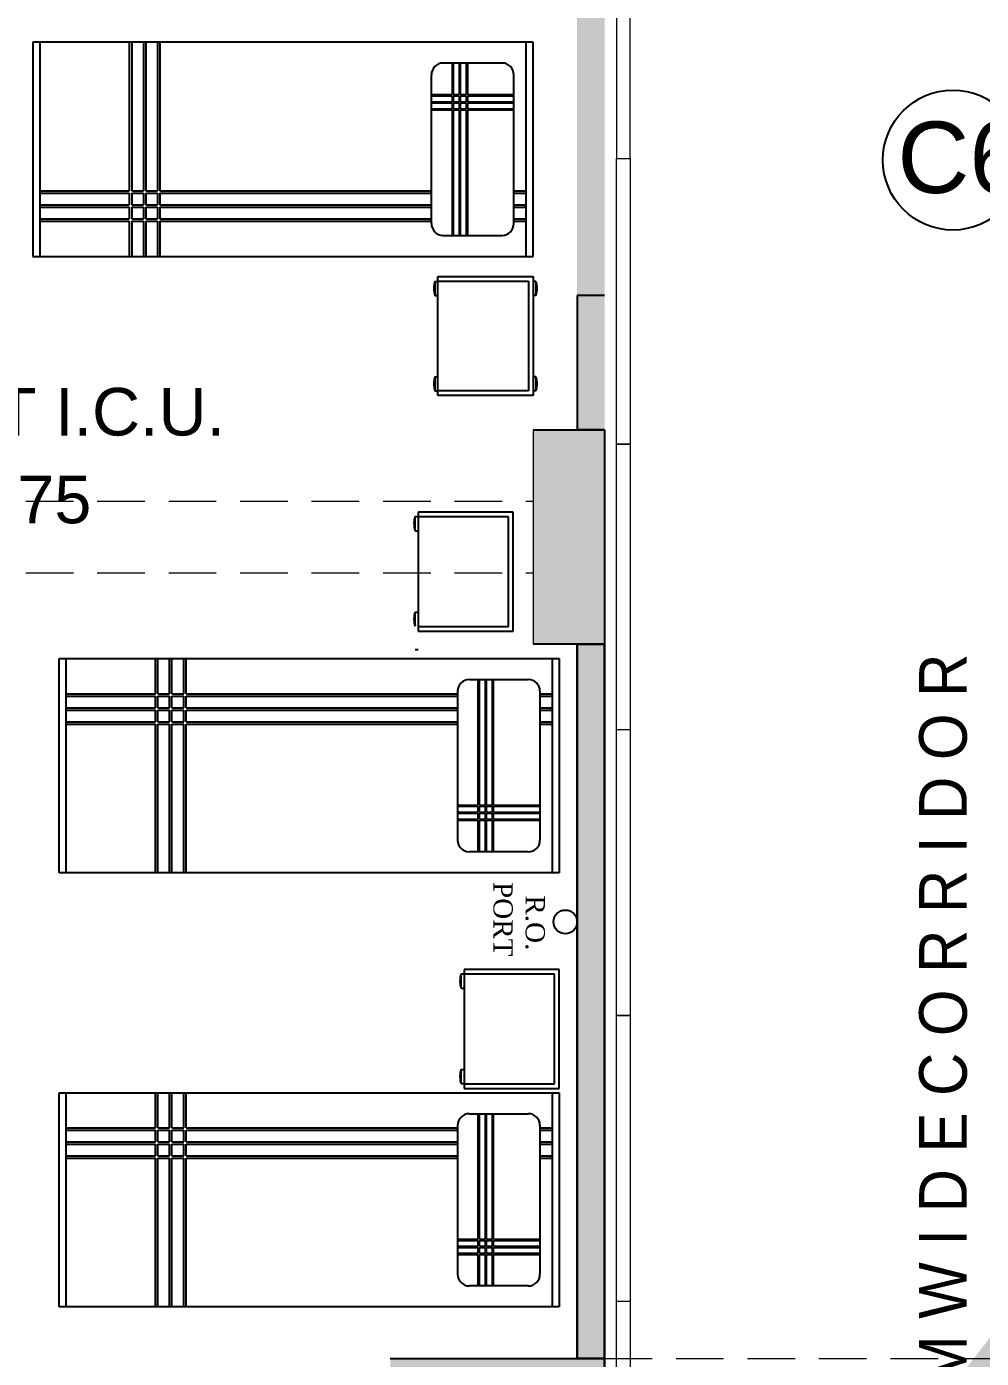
# Model space of a CAD drawing. Extents: x 11034434 to 11724204, y -4674497 to -3911811.
# Drawn here: x 11295024 to 11299033, y -4629742 to -4624148 of the extents above; entities that cross this region are included whole.
import ezdxf

# ---------------------------------------------------------------- set-up
doc = ezdxf.new("R2010")
doc.units = 0
doc.header["$MEASUREMENT"] = 0
doc.linetypes.add('HIDDEN', pattern=[0.375, 0.25, -0.125])
doc.layers.get('0').update_dxf_attribs({"color": 251, "linetype": 'CONTINUOUS'})
for name, color, linetype, lineweight in [('0.0', 251, 'CONTINUOUS', 0), ('OT TEXT', 251, 'CONTINUOUS', 5), ('WALL PANEL', 7, 'CONTINUOUS', 15)]:
    doc.layers.add(name, color=color, linetype=linetype, lineweight=lineweight)
for name, color, linetype in [('BEAM', 251, 'CONTINUOUS'), ('HATCH', 251, 'CONTINUOUS'), ('HS', 251, 'CONTINUOUS')]:
    doc.layers.add(name, color=color, linetype=linetype)
doc.styles.get("Standard").update_dxf_attribs({"font": 'arial.ttf'})

msp = doc.modelspace()

# ---------------------------------------------------------------- hatches: boundary and pattern name
at = {"ltscale": 500}
msp.add_hatch(color=256, dxfattribs=at).paths.add_polyline_path([(11297335.7, -4625277), (11297335.7, -4625842), (11297450.7, -4625842), (11297450.7, -4623212), (11297335.7, -4623212)])
at = {"layer": 'HATCH', "ltscale": 500}
h = msp.add_hatch(color=251, dxfattribs=at)
h.dxf.hatch_style = 1
h.paths.add_polyline_path([(11284390.7, -4648802), (11284690.7, -4648802), (11284690.7, -4649702), (11284390.7, -4649702)])
h.paths.add_polyline_path([(11327800.7, -4652667), (11328700.7, -4652667), (11328700.7, -4652967), (11327800.7, -4652967)])
h.paths.add_polyline_path([(11302215.7, -4658732), (11302515.7, -4658732), (11302515.7, -4659632), (11302215.7, -4659632)])
h.paths.add_polyline_path([(11324600.7, -4658732), (11325200.7, -4658732), (11325200.7, -4659032), (11324600.7, -4659032)])
h.paths.add_polyline_path([(11280960.7, -4640612), (11281710.7, -4640612), (11281710.7, -4640912), (11280960.7, -4640912)])
h.paths.add_polyline_path([(11280960.7, -4644142), (11281860.7, -4644142), (11281860.7, -4644442), (11280960.7, -4644442)])
h.paths.add_polyline_path([(11317942.4, -4658632), (11318770.7, -4658632), (11318770.7, -4658932), (11317942.4, -4658932)])
h.paths.add_polyline_path([(11294185.7, -4658032), (11294485.7, -4658032), (11294485.7, -4658932), (11294185.7, -4658932)])
h.paths.add_polyline_path([(11288015.7, -4658182), (11288315.7, -4658182), (11288315.7, -4658932), (11288015.7, -4658932)])
h.paths.add_polyline_path([(11287690.7, -4658957), (11287990.7, -4658957), (11287990.7, -4659707), (11287690.7, -4659707)])
h.paths.add_polyline_path([(11280960.7, -4629742), (11281710.7, -4629742), (11281710.7, -4630042), (11280960.7, -4630042)])
h.paths.add_polyline_path([(11327800.7, -4629742), (11328700.7, -4629742), (11328700.7, -4630042), (11327800.7, -4630042)])
h.paths.add_polyline_path([(11280860.7, -4648802), (11281160.7, -4648802), (11281160.7, -4649702), (11280860.7, -4649702)])
h.paths.add_polyline_path([(11287690.7, -4658182), (11287990.7, -4658182), (11287990.7, -4658932), (11287690.7, -4658932)])
h.paths.add_polyline_path([(11327700.7, -4616012), (11328000.7, -4616012), (11328000.7, -4615033.7), (11327700.7, -4615033.7)])
h.paths.add_polyline_path([(11280960.7, -4637012), (11281710.7, -4637012), (11281710.7, -4637312), (11280960.7, -4637312)])
h.paths.add_polyline_path([(11309415.7, -4658732), (11309715.7, -4658732), (11309715.7, -4659632), (11309415.7, -4659632)])
h.paths.add_polyline_path([(11327800.7, -4609782), (11328700.7, -4609782), (11328700.7, -4610082), (11327800.7, -4610082)])
h.paths.add_polyline_path([(11327800.7, -4626142), (11328700.7, -4626142), (11328700.7, -4626442), (11327800.7, -4626442)])
h.paths.add_polyline_path([(11280960.7, -4633412), (11281710.7, -4633412), (11281710.7, -4633712), (11280960.7, -4633712)])
h.paths.add_polyline_path([(11313015.7, -4652702), (11313315.7, -4652702), (11313315.7, -4653602), (11313015.7, -4653602)])
h.paths.add_polyline_path([(11327800.7, -4633412), (11328700.7, -4633412), (11328700.7, -4633712), (11327800.7, -4633712)])
h.paths.add_polyline_path([(11286005.7, -4619012), (11286305.7, -4619012), (11286305.7, -4619612), (11286005.7, -4619612)])
h.paths.add_polyline_path([(11280960.7, -4619012), (11281860.7, -4619012), (11281860.7, -4619312), (11280960.7, -4619312)])
h.paths.add_polyline_path([(11327800.7, -4619012), (11328600.7, -4619012), (11328600.7, -4619312), (11327800.7, -4619312)])
h.paths.add_polyline_path([(11324600.7, -4647742), (11325299.6, -4647742), (11325299.6, -4648042), (11324600.7, -4648042)])
h.paths.add_polyline_path([(11321770.7, -4658632), (11322598.9, -4658632), (11322598.9, -4658932), (11321770.7, -4658932)])
h.paths.add_polyline_path([(11327800.7, -4640612), (11328700.7, -4640612), (11328700.7, -4640912), (11327800.7, -4640912)])
h.paths.add_polyline_path([(11286005.7, -4615412), (11286305.7, -4615412), (11286305.7, -4616012), (11286005.7, -4616012)])
h.paths.add_polyline_path([(11286330.7, -4615412), (11286630.7, -4615412), (11286630.7, -4616012), (11286330.7, -4616012)])
h.paths.add_polyline_path([(11282340.7, -4615112), (11282640.7, -4615112), (11282640.7, -4616012), (11282340.7, -4616012)])
h.paths.add_polyline_path([(11327800.7, -4658632), (11328700.7, -4658632), (11328700.7, -4658932), (11327800.7, -4658932)])
h.paths.add_polyline_path([(11300450.7, -4607482), (11300750.7, -4607482), (11300750.7, -4608382), (11300450.7, -4608382)])
h.paths.add_polyline_path([(11306480.7, -4607482), (11306780.7, -4607482), (11306780.7, -4608382), (11306480.7, -4608382)])
h.paths.add_polyline_path([(11284390.7, -4658182), (11284690.7, -4658182), (11284690.7, -4658932), (11284390.7, -4658932)])
h.paths.add_polyline_path([(11286330.7, -4619012), (11286630.7, -4619012), (11286630.7, -4619612), (11286330.7, -4619612)])
h.paths.add_polyline_path([(11297150.7, -4607482), (11297450.7, -4607482), (11297450.7, -4608382), (11297150.7, -4608382)])
h.paths.add_polyline_path([(11282340.7, -4609232), (11282640.7, -4609232), (11282640.7, -4609982), (11282340.7, -4609982)])
h.paths.add_polyline_path([(11286005.7, -4622612), (11286305.7, -4622612), (11286305.7, -4623212), (11286005.7, -4623212)])
h.paths.add_polyline_path([(11286330.7, -4623212), (11286630.7, -4623212), (11286630.7, -4622612), (11286330.7, -4622612)])
h.paths.add_polyline_path([(11284390.7, -4643692), (11284690.7, -4643692), (11284690.7, -4644442), (11284390.7, -4644442)])
h.paths.add_polyline_path([(11286005.7, -4609232), (11286305.7, -4609232), (11286305.7, -4609982), (11286005.7, -4609982)])
h.paths.add_polyline_path([(11283940.7, -4658957), (11284690.7, -4658957), (11284690.7, -4659257), (11283940.7, -4659257)])
h.paths.add_polyline_path([(11313015.7, -4658732), (11313315.7, -4658732), (11313315.7, -4659632), (11313015.7, -4659632)])
h.paths.add_polyline_path([(11284390.7, -4652702), (11284690.7, -4652702), (11284690.7, -4653452), (11284390.7, -4653452)])
h.paths.add_polyline_path([(11305815.7, -4658732), (11306115.7, -4658732), (11306115.7, -4659632), (11305815.7, -4659632)])
h.paths.add_polyline_path([(11327800.7, -4622612), (11328700.7, -4622612), (11328700.7, -4622912), (11327800.7, -4622912)])
h.paths.add_polyline_path([(11280960.7, -4626142), (11281710.7, -4626142), (11281710.7, -4626442), (11280960.7, -4626442)])
h.paths.add_polyline_path([(11321770.7, -4658957), (11322370.7, -4658957), (11322370.7, -4659257), (11321770.7, -4659257)])
h.paths.add_polyline_path([(11280685.7, -4658957), (11281435.7, -4658957), (11281435.7, -4659257), (11280685.7, -4659257)])
h.paths.add_polyline_path([(11318170.7, -4658957), (11318770.7, -4658957), (11318770.7, -4659257), (11318170.7, -4659257)])
h.paths.add_polyline_path([(11281860.7, -4622612), (11280960.7, -4622612), (11280960.7, -4622912), (11281860.7, -4622912)])
h.paths.add_polyline_path([(11294185.7, -4652702), (11294485.7, -4652702), (11294485.7, -4653602), (11294185.7, -4653602)])
h.paths.add_polyline_path([(11298615.7, -4658732), (11298915.7, -4658732), (11298915.7, -4659632), (11298615.7, -4659632)])
h.paths.add_polyline_path([(11318470.7, -4652702), (11318770.7, -4652702), (11318770.7, -4653602), (11318470.7, -4653602)])
h.paths.add_polyline_path([(11327800.7, -4644142), (11328700.7, -4644142), (11328700.7, -4644442), (11327800.7, -4644442)])
h.paths.add_polyline_path([(11327800.7, -4649402), (11328778.9, -4649402), (11328778.9, -4649702), (11327800.7, -4649702)])
h.paths.add_polyline_path([(11288760.7, -4609082), (11289060.7, -4609082), (11289060.7, -4609982), (11288760.7, -4609982)])
edge = h.paths.add_edge_path()
edge.add_line((11309265.7, -4609082), (11309265.7, -4609982))
edge.add_line((11321770.7, -4649702), (11322748.9, -4649702))
edge.add_line((11287690.7, -4643692), (11287690.7, -4644442))
edge.add_line((11309565.7, -4616012), (11309565.7, -4615112))
edge.add_line((11287990.7, -4653452), (11287990.7, -4652702))
edge.add_line((11288015.7, -4652702), (11288015.7, -4653452))
h.paths.add_polyline_path([(11306480.7, -4649402), (11307380.7, -4649402), (11307380.7, -4649702), (11306480.7, -4649702)], flags=17)
h.paths.add_polyline_path([(11291120.7, -4648802), (11291420.7, -4648802), (11291420.7, -4649702), (11291120.7, -4649702)], flags=17)
h.paths.add_polyline_path([(11288015.7, -4648952), (11288315.7, -4648952), (11288315.7, -4649702), (11288015.7, -4649702)], flags=17)
h.paths.add_polyline_path([(11288015.7, -4652702), (11288315.7, -4652702), (11288315.7, -4653452), (11288015.7, -4653452)], flags=17)
h.paths.add_polyline_path([(11296472.4, -4649402), (11297450.7, -4649402), (11297450.7, -4649702), (11296472.4, -4649702)], flags=17)
h.paths.add_polyline_path([(11298276.5, -4652702), (11299254.8, -4652702), (11299254.8, -4653002), (11298276.5, -4653002)], flags=17)
h.paths.add_polyline_path([(11311840.7, -4649402), (11312740.7, -4649402), (11312740.7, -4649702), (11311840.7, -4649702)], flags=17)
h.paths.add_polyline_path([(11300450.7, -4649402), (11301428.9, -4649402), (11301428.9, -4649702), (11300450.7, -4649702)], flags=17)
h.paths.add_polyline_path([(11317870.7, -4649402), (11318770.7, -4649402), (11318770.7, -4649702), (11317870.7, -4649702)], flags=17)
h.paths.add_polyline_path([(11287690.7, -4648952), (11287990.7, -4648952), (11287990.7, -4649702), (11287690.7, -4649702)], flags=17)
h.paths.add_polyline_path([(11287690.7, -4652702), (11287990.7, -4652702), (11287990.7, -4653452), (11287690.7, -4653452)], flags=17)
h.paths.add_polyline_path([(11311840.7, -4622612), (11312740.7, -4622612), (11312740.7, -4622912), (11311840.7, -4622912)], flags=17)
h.paths.add_polyline_path([(11306480.7, -4615412), (11306780.7, -4615412), (11306780.7, -4616012), (11306480.7, -4616012)], flags=16)
h.paths.add_polyline_path([(11306480.7, -4629742), (11307380.7, -4629742), (11307380.7, -4630042), (11306480.7, -4630042)], flags=17)
h.paths.add_polyline_path([(11303250.7, -4613552), (11303850.7, -4613552), (11303850.7, -4613852), (11303250.7, -4613852)], flags=17)
h.paths.add_polyline_path([(11303250.7, -4615712), (11303850.7, -4615712), (11303850.7, -4616012), (11303250.7, -4616012)], flags=16)
h.paths.add_polyline_path([(11311840.7, -4644142), (11312740.7, -4644142), (11312740.7, -4644442), (11311840.7, -4644442)], flags=17)
h.paths.add_polyline_path([(11287690.7, -4643692), (11287990.7, -4643692), (11287990.7, -4644442), (11287690.7, -4644442)], flags=17)
h.paths.add_polyline_path([(11297450.7, -4633712), (11296550.7, -4633712), (11296550.7, -4633412), (11297450.7, -4633412)], flags=17)
h.paths.add_polyline_path([(11290520.7, -4640612), (11291420.7, -4640612), (11291420.7, -4640912), (11290520.7, -4640912)], flags=17)
h.paths.add_polyline_path([(11297150.7, -4643842), (11297450.7, -4643842), (11297450.7, -4644742), (11297150.7, -4644742)], flags=17)
h.paths.add_polyline_path([(11290520.7, -4644142), (11291420.7, -4644142), (11291420.7, -4644442), (11290520.7, -4644442)], flags=17)
h.paths.add_polyline_path([(11306480.7, -4640612), (11307380.7, -4640612), (11307380.7, -4640912), (11306480.7, -4640912)], flags=17)
h.paths.add_polyline_path([(11288015.7, -4643692), (11288315.7, -4643692), (11288315.7, -4644442), (11288015.7, -4644442)], flags=17)
h.paths.add_polyline_path([(11290520.7, -4637012), (11291420.7, -4637012), (11291420.7, -4637312), (11290520.7, -4637312)], flags=17)
h.paths.add_polyline_path([(11311840.7, -4626142), (11312740.7, -4626142), (11312740.7, -4626442), (11311840.7, -4626442)], flags=17)
h.paths.add_polyline_path([(11311840.7, -4637012), (11312740.7, -4637012), (11312740.7, -4637312), (11311840.7, -4637312)], flags=17)
h.paths.add_polyline_path([(11311840.7, -4633412), (11312740.7, -4633412), (11312740.7, -4633712), (11311840.7, -4633712)], flags=17)
h.paths.add_polyline_path([(11315340.7, -4647742), (11315940.7, -4647742), (11315940.7, -4648042), (11315340.7, -4648042)], flags=17)
h.paths.add_polyline_path([(11321770.7, -4629742), (11322670.7, -4629742), (11322670.7, -4630042), (11321770.7, -4630042)], flags=17)
h.paths.add_polyline_path([(11317870.7, -4629742), (11318770.7, -4629742), (11318770.7, -4630042), (11317870.7, -4630042)], flags=17)
h.paths.add_polyline_path([(11300450.7, -4636712), (11300750.7, -4636712), (11300750.7, -4637612), (11300450.7, -4637612)], flags=17)
h.paths.add_polyline_path([(11306480.7, -4637012), (11307380.7, -4637012), (11307380.7, -4637312), (11306480.7, -4637312)], flags=17)
h.paths.add_polyline_path([(11321770.7, -4649402), (11322748.9, -4649402), (11322748.9, -4649702), (11321770.7, -4649702)], flags=17)
h.paths.add_polyline_path([(11297150.7, -4636712), (11297450.7, -4636712), (11297450.7, -4637612), (11297150.7, -4637612)], flags=17)
h.paths.add_polyline_path([(11318470.7, -4636712), (11318770.7, -4636712), (11318770.7, -4637612), (11318470.7, -4637612)], flags=17)
h.paths.add_polyline_path([(11300450.7, -4629742), (11301350.7, -4629742), (11301350.7, -4630042), (11300450.7, -4630042)], flags=17)
h.paths.add_polyline_path([(11313568.2, -4615712), (11314468.2, -4615712), (11314468.2, -4616012), (11313568.2, -4616012)], flags=17)
h.paths.add_polyline_path([(11317870.7, -4615712), (11318770.7, -4615712), (11318770.7, -4616012), (11317870.7, -4616012)], flags=17)
h.paths.add_polyline_path([(11321770.7, -4615712), (11322670.7, -4615712), (11322670.7, -4616012), (11321770.7, -4616012)], flags=17)
h.paths.add_polyline_path([(11306480.7, -4633412), (11307380.7, -4633412), (11307380.7, -4633712), (11306480.7, -4633712)], flags=17)
h.paths.add_polyline_path([(11300450.7, -4633412), (11301350.7, -4633412), (11301350.7, -4633712), (11300450.7, -4633712)], flags=17)
h.paths.add_polyline_path([(11294020.7, -4647742), (11294620.7, -4647742), (11294620.7, -4648042), (11294020.7, -4648042)], flags=17)
h.paths.add_polyline_path([(11306480.7, -4622612), (11307380.7, -4622612), (11307380.7, -4622912), (11306480.7, -4622912)], flags=17)
h.paths.add_polyline_path([(11290520.7, -4633412), (11291420.7, -4633412), (11291420.7, -4633712), (11290520.7, -4633712)], flags=17)
h.paths.add_polyline_path([(11321770.7, -4633412), (11322670.7, -4633412), (11322670.7, -4633712), (11321770.7, -4633712)], flags=17)
h.paths.add_polyline_path([(11317870.7, -4633412), (11318770.7, -4633412), (11318770.7, -4633712), (11317870.7, -4633712)], flags=17)
h.paths.add_polyline_path([(11321770.7, -4636712), (11322070.7, -4636712), (11322070.7, -4637612), (11321770.7, -4637612)], flags=17)
h.paths.add_polyline_path([(11300450.7, -4640312), (11300750.7, -4640312), (11300750.7, -4641212), (11300450.7, -4641212)], flags=17)
h.paths.add_polyline_path([(11321770.7, -4643842), (11322070.7, -4643842), (11322070.7, -4644742), (11321770.7, -4644742)], flags=17)
h.paths.add_polyline_path([(11306480.7, -4626142), (11307380.7, -4626142), (11307380.7, -4626442), (11306480.7, -4626442)], flags=17)
h.paths.add_polyline_path([(11318470.7, -4625842), (11318770.7, -4625842), (11318770.7, -4626742), (11318470.7, -4626742)], flags=17)
h.paths.add_polyline_path([(11321770.7, -4625842), (11322070.7, -4625842), (11322070.7, -4626742), (11321770.7, -4626742)], flags=17)
h.paths.add_polyline_path([(11296550.7, -4629742), (11297450.7, -4629742), (11297450.7, -4630042), (11296550.7, -4630042)], flags=17)
h.paths.add_polyline_path([(11311645.4, -4629741.8), (11312740.7, -4629742), (11312740.7, -4630042), (11311645.4, -4630041.8)], flags=17)
h.paths.add_polyline_path([(11290520.7, -4629742), (11291420.7, -4629742), (11291420.7, -4630042), (11290520.7, -4630042)], flags=17)
h.paths.add_polyline_path([(11305476.5, -4652702), (11306454.8, -4652702), (11306454.8, -4653002), (11305476.5, -4653002)], flags=17)
h.paths.add_polyline_path([(11297150.7, -4640312), (11297450.7, -4640312), (11297450.7, -4641212), (11297150.7, -4641212)], flags=17)
h.paths.add_polyline_path([(11293005.7, -4609982), (11293305.7, -4609982), (11293305.7, -4609182), (11293005.7, -4609182)], flags=17)
h.paths.add_polyline_path([(11321770.7, -4622312), (11322070.7, -4622312), (11322070.7, -4623212), (11321770.7, -4623212)], flags=17)
h.paths.add_polyline_path([(11297150.7, -4612952), (11297450.7, -4612952), (11297450.7, -4613852), (11297150.7, -4613852)], flags=17)
h.paths.add_polyline_path([(11311840.7, -4619012), (11312740.7, -4619012), (11312740.7, -4619312), (11311840.7, -4619312)], flags=17)
h.paths.add_polyline_path([(11306480.7, -4612952), (11306780.7, -4612952), (11306780.7, -4613852), (11306480.7, -4613852)], flags=17)
h.paths.add_polyline_path([(11293005.7, -4615112), (11293305.7, -4615112), (11293305.7, -4616012), (11293005.7, -4616012)], flags=17)
h.paths.add_polyline_path([(11309265.7, -4615112), (11309565.7, -4615112), (11309565.7, -4616012), (11309265.7, -4616012)], flags=16)
h.paths.add_polyline_path([(11290520.7, -4619012), (11291420.7, -4619012), (11291420.7, -4619312), (11290520.7, -4619312)], flags=17)
h.paths.add_polyline_path([(11300450.7, -4619012), (11301095.7, -4619012), (11301095.7, -4619312), (11300450.7, -4619312)], flags=17)
h.paths.add_polyline_path([(11288760.7, -4615112), (11289060.7, -4615112), (11289060.7, -4616012), (11288760.7, -4616012)], flags=17)
h.paths.add_polyline_path([(11318470.7, -4609082), (11318770.7, -4609082), (11318770.7, -4609982), (11318470.7, -4609982)], flags=17)
h.paths.add_polyline_path([(11297150.7, -4615112), (11297450.7, -4615112), (11297450.7, -4616012), (11297150.7, -4616012)], flags=17)
h.paths.add_polyline_path([(11313868.2, -4609082), (11314168.2, -4609082), (11314168.2, -4609982), (11313868.2, -4609982)], flags=17)
h.paths.add_polyline_path([(11321770.7, -4619012), (11322670.7, -4619012), (11322670.7, -4619312), (11321770.7, -4619312)], flags=17)
h.paths.add_polyline_path([(11297150.7, -4625842), (11297450.7, -4625842), (11297450.7, -4626742), (11297150.7, -4626742)], flags=17)
h.paths.add_polyline_path([(11290520.7, -4622612), (11291420.7, -4622612), (11291420.7, -4622912), (11290520.7, -4622912)], flags=17)
h.paths.add_polyline_path([(11309265.7, -4609082), (11309565.7, -4609082), (11309565.7, -4609982), (11309265.7, -4609982)], flags=17)
h.paths.add_polyline_path([(11317870.7, -4619012), (11318770.7, -4619012), (11318770.7, -4619312), (11317870.7, -4619312)], flags=17)
h.paths.add_polyline_path([(11321770.7, -4609082), (11322070.7, -4609082), (11322070.7, -4609982), (11321770.7, -4609982)], flags=17)
h.paths.add_polyline_path([(11309076.5, -4652702), (11310054.8, -4652702), (11310054.8, -4653002), (11309076.5, -4653002)], flags=17)
h.paths.add_polyline_path([(11306480.7, -4619012), (11307380.7, -4619012), (11307380.7, -4619312), (11306480.7, -4619312)], flags=17)
h.paths.add_polyline_path([(11306480.7, -4644142), (11307380.7, -4644142), (11307380.7, -4644442), (11306480.7, -4644442)], flags=17)
h.paths.add_polyline_path([(11300450.7, -4622312), (11300750.7, -4622312), (11300750.7, -4623212), (11300450.7, -4623212)], flags=17)
h.paths.add_polyline_path([(11311840.7, -4640612), (11312740.7, -4640612), (11312740.7, -4640912), (11311840.7, -4640912)], flags=17)
h.paths.add_polyline_path([(11297150.7, -4623212), (11297450.7, -4623212), (11297450.7, -4622314.4), (11297150.7, -4622314.4)], flags=17)
h.paths.add_polyline_path([(11318470.7, -4640312), (11318770.7, -4640312), (11318770.7, -4641212), (11318470.7, -4641212)], flags=17)
h.paths.add_polyline_path([(11300450.7, -4643842), (11300750.7, -4643842), (11300750.7, -4644742), (11300450.7, -4644742)], flags=17)
h.paths.add_polyline_path([(11321770.7, -4640312), (11322070.7, -4640312), (11322070.7, -4641212), (11321770.7, -4641212)], flags=17)
h.paths.add_polyline_path([(11296472.4, -4619012), (11297450.7, -4619012), (11297450.7, -4619312), (11296472.4, -4619312)], flags=17)
h.paths.add_polyline_path([(11318470.7, -4643842), (11318770.7, -4643842), (11318770.7, -4644742), (11318470.7, -4644742)], flags=17)
h.paths.add_polyline_path([(11300450.7, -4625842), (11300750.7, -4625842), (11300750.7, -4626742), (11300450.7, -4626742)], flags=17)
h.paths.add_polyline_path([(11290520.7, -4626142), (11291420.7, -4626142), (11291420.7, -4626442), (11290520.7, -4626442)], flags=17)
h.paths.add_polyline_path([(11318470.7, -4622312), (11318770.7, -4622312), (11318770.7, -4623212), (11318470.7, -4623212)], flags=17)
h.paths.add_polyline_path([(11322070.7, -4652759.1), (11321770.7, -4652759.1), (11321770.7, -4653680.2), (11322070.7, -4653680.2)])
at = {"layer": 'HS', "lineweight": -3, "ltscale": 500}
h = msp.add_hatch(color=256, dxfattribs=at)
h.dxf.hatch_style = 1
h.paths.add_polyline_path([(11297335.7, -4626742), (11297450.7, -4626742), (11297450.7, -4629742), (11297335.7, -4629742)])

# ---------------------------------------------------------------- linework, layer by layer
at = {"lineweight": 25}
for p, q in [((11297150.7, -4624213.1), (11295050.7, -4624213.1)), ((11295050.7, -4624213.1), (11295050.7, -4625113.1)), ((11295080.2, -4624213.1), (11295080.2, -4625113.1)), ((11297121.1, -4625113.1), (11297121.1, -4624213.1)), ((11297150.7, -4625113.1), (11297150.7, -4624213.1)), ((11297020.4, -4624301.2), (11296773, -4624301.2)), ((11296723.8, -4624975.7), (11296723.8, -4624350.4)), ((11297069.6, -4624975.7), (11297069.6, -4624350.4)), ((11296773, -4625025), (11297020.4, -4625025)), ((11295050.7, -4625113.1), (11297150.7, -4625113.1)), ((11296750.7, -4625697.1), (11296750.7, -4625197.1)), ((11296750.7, -4625197.1), (11297150.7, -4625197.1)), ((11297150.7, -4625197.1), (11297150.7, -4625697.1)), ((11296738.5, -4625218.2), (11296750.7, -4625218.2)), ((11296738.5, -4625218.2), (11296738.5, -4625277.2)), ((11296750.7, -4625216.8), (11297131, -4625216.8)), ((11297131, -4625216.8), (11297131, -4625677.4)), ((11297162.8, -4625218.2), (11297150.7, -4625218.2)), ((11297162.8, -4625218.2), (11297162.8, -4625277.2)), ((11296738.5, -4625277.2), (11296750.7, -4625277.2)), ((11297162.8, -4625277.2), (11297150.7, -4625277.2)), ((11297450.7, -4625277), (11297335.7, -4625277)), ((11297335.7, -4625277), (11297335.7, -4625842)), ((11296738.5, -4625619.2), (11296750.7, -4625619.2)), ((11296738.5, -4625619.2), (11296738.5, -4625678.3)), ((11297162.8, -4625619.2), (11297150.7, -4625619.2)), ((11297162.8, -4625619.2), (11297162.8, -4625678.3)), ((11296738.5, -4625678.3), (11296750.7, -4625678.3)), ((11297131, -4625677.4), (11296750.7, -4625677.4)), ((11297150.7, -4625697.1), (11296750.7, -4625697.1)), ((11297162.8, -4625678.3), (11297150.7, -4625678.3)), ((11297450.7, -4625842), (11297335.7, -4625842)), ((11296655.5, -4626206.4), (11296667.6, -4626206.4)), ((11296655.5, -4626265.5), (11296655.5, -4626206.4)), ((11296667.6, -4626187.5), (11296667.6, -4626687.5)), ((11297067.6, -4626187.5), (11296667.6, -4626187.5)), ((11297047.9, -4626207.2), (11296667.6, -4626207.2)), ((11297047.9, -4626667.8), (11297047.9, -4626207.2)), ((11297067.6, -4626687.5), (11297067.6, -4626187.5)), ((11296655.5, -4626265.5), (11296667.6, -4626265.5)), ((11296655.5, -4626607.4), (11296667.6, -4626607.4)), ((11296655.5, -4626666.5), (11296655.5, -4626607.4)), ((11296667.6, -4626667.8), (11297047.9, -4626667.8)), ((11296667.6, -4626687.5), (11297067.6, -4626687.5)), ((11296655.5, -4626764.1), (11296667.6, -4626764.1)), ((11297335.7, -4626742), (11297335.7, -4629742)), ((11297450.7, -4626742), (11297450.7, -4629742)), ((11295160.7, -4626802.6), (11297260.7, -4626802.6)), ((11295160.7, -4627702.6), (11295160.7, -4626802.6)), ((11295190.2, -4627702.6), (11295190.2, -4626802.6)), ((11297231.1, -4626802.6), (11297231.1, -4627702.6)), ((11297260.7, -4626802.6), (11297260.7, -4627702.6)), ((11296883, -4626890.8), (11297130.4, -4626890.8)), ((11296833.8, -4626940), (11296833.8, -4627565.3)), ((11297179.6, -4626940), (11297179.6, -4627565.3)), ((11297130.4, -4627614.5), (11296883, -4627614.5)), ((11297260.7, -4627702.6), (11295160.7, -4627702.6)), ((11296860.7, -4628108.7), (11296860.7, -4628608.7)), ((11297260.7, -4628108.7), (11296860.7, -4628108.7)), ((11297260.7, -4628608.7), (11297260.7, -4628108.7)), ((11296848.5, -4628127.5), (11296860.7, -4628127.5)), ((11296848.5, -4628186.6), (11296848.5, -4628127.5)), ((11297241, -4628128.4), (11296860.7, -4628128.4)), ((11297241, -4628589), (11297241, -4628128.4)), ((11296848.5, -4628186.6), (11296860.7, -4628186.6)), ((11296848.5, -4628528.5), (11296860.7, -4628528.5)), ((11296848.5, -4628587.6), (11296848.5, -4628528.5)), ((11296848.5, -4628587.6), (11296860.7, -4628587.6)), ((11296860.7, -4628589), (11297241, -4628589)), ((11296860.7, -4628608.7), (11297260.7, -4628608.7)), ((11295160.7, -4628626.2), (11297260.7, -4628626.2)), ((11295160.7, -4629526.2), (11295160.7, -4628626.2)), ((11295190.2, -4629526.2), (11295190.2, -4628626.2)), ((11297231.1, -4628626.2), (11297231.1, -4629526.2)), ((11297260.7, -4628626.2), (11297260.7, -4629526.2)), ((11296883, -4628714.3), (11297130.4, -4628714.3)), ((11296833.8, -4628763.5), (11296833.8, -4629388.8)), ((11297179.6, -4628763.5), (11297179.6, -4629388.8)), ((11297130.4, -4629438), (11296883, -4629438)), ((11297260.7, -4629526.2), (11295160.7, -4629526.2))]:
    msp.add_line(p, q, dxfattribs=at)
at = {"lineweight": 25, "ltscale": 0.75}
for p, q in [((11295455.5, -4624213.1), (11295455.5, -4624837.5)), ((11295465.4, -4624213.1), (11295465.4, -4624837.5)), ((11295514.6, -4624213.1), (11295514.6, -4624837.5)), ((11295524.4, -4624213.1), (11295524.4, -4624837.5)), ((11295573.7, -4624213.1), (11295573.7, -4624837.5)), ((11295583.5, -4624213.1), (11295583.5, -4624837.5)), ((11296810.7, -4624301.2), (11296810.7, -4624434)), ((11296815.6, -4624301.2), (11296815.6, -4624434)), ((11296840.2, -4624301.2), (11296840.2, -4624434)), ((11296845.1, -4624301.2), (11296845.1, -4624434)), ((11296869.7, -4624301.2), (11296869.7, -4624434)), ((11296874.6, -4624301.2), (11296874.6, -4624434)), ((11296723.8, -4624434), (11296810.7, -4624434)), ((11296723.8, -4624438.9), (11296810.7, -4624438.9)), ((11296723.8, -4624463.5), (11296810.7, -4624463.5)), ((11296723.8, -4624468.4), (11296810.7, -4624468.4)), ((11296810.7, -4624438.9), (11296810.7, -4624463.5)), ((11296810.7, -4624468.4), (11296810.7, -4624493)), ((11296815.6, -4624434), (11296840.2, -4624434)), ((11296815.6, -4624438.9), (11296840.2, -4624438.9)), ((11296815.6, -4624438.9), (11296815.6, -4624463.5)), ((11296815.6, -4624463.5), (11296840.2, -4624463.5)), ((11296815.6, -4624468.4), (11296815.6, -4624493)), ((11296815.6, -4624468.4), (11296840.2, -4624468.4)), ((11296840.2, -4624438.9), (11296840.2, -4624463.5)), ((11296840.2, -4624468.4), (11296840.2, -4624493)), ((11296845.1, -4624434), (11296869.7, -4624434)), ((11296845.1, -4624438.9), (11296869.7, -4624438.9)), ((11296845.1, -4624438.9), (11296845.1, -4624463.5)), ((11296845.1, -4624463.5), (11296869.7, -4624463.5)), ((11296845.1, -4624468.4), (11296845.1, -4624493)), ((11296845.1, -4624468.4), (11296869.7, -4624468.4)), ((11296869.7, -4624438.9), (11296869.7, -4624463.5)), ((11296869.7, -4624468.4), (11296869.7, -4624493)), ((11296874.6, -4624434), (11297069.6, -4624434)), ((11296874.6, -4624438.9), (11297069.6, -4624438.9)), ((11296874.6, -4624438.9), (11296874.6, -4624463.5)), ((11296874.6, -4624463.5), (11297069.6, -4624463.5)), ((11296874.6, -4624468.4), (11297069.6, -4624468.4)), ((11296874.6, -4624468.4), (11296874.6, -4624493)), ((11296723.8, -4624493), (11296810.7, -4624493)), ((11296723.8, -4624497.9), (11296810.7, -4624497.9)), ((11296810.7, -4624497.9), (11296810.7, -4625025)), ((11296815.6, -4624493), (11296840.2, -4624493)), ((11296815.6, -4624497.9), (11296815.6, -4625025)), ((11296815.6, -4624497.9), (11296840.2, -4624497.9)), ((11296840.2, -4624497.9), (11296840.2, -4625025)), ((11296845.1, -4624493), (11296869.7, -4624493)), ((11296845.1, -4624497.9), (11296845.1, -4625025)), ((11296845.1, -4624497.9), (11296869.7, -4624497.9)), ((11296869.7, -4624497.9), (11296869.7, -4625025)), ((11296874.6, -4624493), (11297069.6, -4624493)), ((11296874.6, -4624497.9), (11297069.6, -4624497.9)), ((11296874.6, -4624497.9), (11296874.6, -4625025)), ((11295080.2, -4624837.5), (11295455.5, -4624837.5)), ((11295080.2, -4624847.3), (11295455.5, -4624847.3)), ((11295455.5, -4624847.3), (11295455.5, -4624896.5)), ((11295465.4, -4624837.5), (11295514.6, -4624837.5)), ((11295465.4, -4624847.3), (11295514.6, -4624847.3)), ((11295465.4, -4624847.3), (11295465.4, -4624896.5)), ((11295514.6, -4624847.3), (11295514.6, -4624896.5)), ((11295524.4, -4624837.5), (11295573.7, -4624837.5)), ((11295524.4, -4624847.3), (11295573.7, -4624847.3)), ((11295524.4, -4624847.3), (11295524.4, -4624896.5)), ((11295573.7, -4624847.3), (11295573.7, -4624896.5)), ((11295583.5, -4624837.5), (11296723.8, -4624837.5)), ((11295583.5, -4624847.3), (11296723.8, -4624847.3)), ((11295583.5, -4624847.3), (11295583.5, -4624896.5)), ((11297069.6, -4624837.5), (11297121.1, -4624837.5)), ((11297069.6, -4624847.3), (11297121.1, -4624847.3)), ((11295080.2, -4624896.5), (11295455.5, -4624896.5)), ((11295080.2, -4624906.4), (11295455.5, -4624906.4)), ((11295455.5, -4624906.4), (11295455.5, -4624955.6)), ((11295465.4, -4624896.5), (11295514.6, -4624896.5)), ((11295465.4, -4624906.4), (11295514.6, -4624906.4)), ((11295465.4, -4624906.4), (11295465.4, -4624955.6)), ((11295514.6, -4624906.4), (11295514.6, -4624955.6)), ((11295524.4, -4624896.5), (11295573.7, -4624896.5)), ((11295524.4, -4624906.4), (11295573.7, -4624906.4)), ((11295524.4, -4624906.4), (11295524.4, -4624955.6)), ((11295573.7, -4624906.4), (11295573.7, -4624955.6)), ((11295583.5, -4624896.5), (11296723.8, -4624896.5)), ((11295583.5, -4624906.4), (11296723.8, -4624906.4)), ((11295583.5, -4624906.4), (11295583.5, -4624955.6)), ((11297069.6, -4624896.5), (11297121.1, -4624896.5)), ((11297069.6, -4624906.4), (11297121.1, -4624906.4)), ((11295080.2, -4624955.6), (11295455.5, -4624955.6)), ((11295080.2, -4624965.4), (11295455.5, -4624965.4)), ((11295455.5, -4624965.4), (11295455.5, -4625113.1)), ((11295465.4, -4624955.6), (11295514.6, -4624955.6)), ((11295465.4, -4624965.4), (11295514.6, -4624965.4)), ((11295465.4, -4624965.4), (11295465.4, -4625113.1)), ((11295514.6, -4624965.4), (11295514.6, -4625113.1)), ((11295524.4, -4624955.6), (11295573.7, -4624955.6)), ((11295524.4, -4624965.4), (11295573.7, -4624965.4)), ((11295524.4, -4624965.4), (11295524.4, -4625113.1)), ((11295573.7, -4624965.4), (11295573.7, -4625113.1)), ((11295583.5, -4624955.6), (11296723.8, -4624955.6)), ((11295583.5, -4624965.4), (11296723.8, -4624965.4)), ((11295583.5, -4624965.4), (11295583.5, -4625113.1)), ((11297069.6, -4624955.6), (11297121.1, -4624955.6)), ((11297069.6, -4624965.4), (11297121.1, -4624965.4)), ((11295565.5, -4626950.3), (11295565.5, -4626802.6)), ((11295575.4, -4626950.3), (11295575.4, -4626802.6)), ((11295624.6, -4626950.3), (11295624.6, -4626802.6)), ((11295634.4, -4626950.3), (11295634.4, -4626802.6)), ((11295683.7, -4626950.3), (11295683.7, -4626802.6)), ((11295693.5, -4626950.3), (11295693.5, -4626802.6)), ((11296920.7, -4627417.8), (11296920.7, -4626890.8)), ((11296925.6, -4627417.8), (11296925.6, -4626890.8)), ((11296950.2, -4627417.8), (11296950.2, -4626890.8)), ((11296955.1, -4627417.8), (11296955.1, -4626890.8)), ((11296979.7, -4627417.8), (11296979.7, -4626890.8)), ((11296984.6, -4627417.8), (11296984.6, -4626890.8)), ((11295190.2, -4626950.3), (11295565.5, -4626950.3)), ((11295190.2, -4626960.1), (11295565.5, -4626960.1)), ((11295565.5, -4627009.3), (11295565.5, -4626960.1)), ((11295575.4, -4626950.3), (11295624.6, -4626950.3)), ((11295575.4, -4626960.1), (11295624.6, -4626960.1)), ((11295575.4, -4627009.3), (11295575.4, -4626960.1)), ((11295624.6, -4627009.3), (11295624.6, -4626960.1)), ((11295634.4, -4626950.3), (11295683.7, -4626950.3)), ((11295634.4, -4626960.1), (11295683.7, -4626960.1)), ((11295634.4, -4627009.3), (11295634.4, -4626960.1)), ((11295683.7, -4627009.3), (11295683.7, -4626960.1)), ((11295693.5, -4626950.3), (11296833.8, -4626950.3)), ((11295693.5, -4626960.1), (11296833.8, -4626960.1)), ((11295693.5, -4627009.3), (11295693.5, -4626960.1)), ((11297179.6, -4626950.3), (11297231.1, -4626950.3)), ((11297179.6, -4626960.1), (11297231.1, -4626960.1)), ((11295190.2, -4627009.3), (11295565.5, -4627009.3)), ((11295190.2, -4627019.2), (11295565.5, -4627019.2)), ((11295565.5, -4627068.4), (11295565.5, -4627019.2)), ((11295575.4, -4627009.3), (11295624.6, -4627009.3)), ((11295575.4, -4627019.2), (11295624.6, -4627019.2)), ((11295575.4, -4627068.4), (11295575.4, -4627019.2)), ((11295624.6, -4627068.4), (11295624.6, -4627019.2)), ((11295634.4, -4627009.3), (11295683.7, -4627009.3)), ((11295634.4, -4627019.2), (11295683.7, -4627019.2)), ((11295634.4, -4627068.4), (11295634.4, -4627019.2)), ((11295683.7, -4627068.4), (11295683.7, -4627019.2)), ((11295693.5, -4627009.3), (11296833.8, -4627009.3)), ((11295693.5, -4627068.4), (11295693.5, -4627019.2)), ((11295693.5, -4627019.2), (11296833.8, -4627019.2)), ((11297179.6, -4627009.3), (11297231.1, -4627009.3)), ((11297179.6, -4627019.2), (11297231.1, -4627019.2)), ((11295190.2, -4627068.4), (11295565.5, -4627068.4)), ((11295190.2, -4627078.2), (11295565.5, -4627078.2)), ((11295565.5, -4627702.6), (11295565.5, -4627078.2)), ((11295575.4, -4627068.4), (11295624.6, -4627068.4)), ((11295575.4, -4627078.2), (11295624.6, -4627078.2)), ((11295575.4, -4627702.6), (11295575.4, -4627078.2)), ((11295624.6, -4627702.6), (11295624.6, -4627078.2)), ((11295634.4, -4627068.4), (11295683.7, -4627068.4)), ((11295634.4, -4627078.2), (11295683.7, -4627078.2)), ((11295634.4, -4627702.6), (11295634.4, -4627078.2)), ((11295683.7, -4627702.6), (11295683.7, -4627078.2)), ((11295693.5, -4627068.4), (11296833.8, -4627068.4)), ((11295693.5, -4627078.2), (11296833.8, -4627078.2)), ((11295693.5, -4627702.6), (11295693.5, -4627078.2)), ((11297179.6, -4627068.4), (11297231.1, -4627068.4)), ((11297179.6, -4627078.2), (11297231.1, -4627078.2)), ((11296833.8, -4627417.8), (11296920.7, -4627417.8)), ((11296833.8, -4627422.7), (11296920.7, -4627422.7)), ((11296920.7, -4627447.3), (11296920.7, -4627422.7)), ((11296925.6, -4627417.8), (11296950.2, -4627417.8)), ((11296925.6, -4627447.3), (11296925.6, -4627422.7)), ((11296925.6, -4627422.7), (11296950.2, -4627422.7)), ((11296950.2, -4627447.3), (11296950.2, -4627422.7)), ((11296955.1, -4627417.8), (11296979.7, -4627417.8)), ((11296955.1, -4627447.3), (11296955.1, -4627422.7)), ((11296955.1, -4627422.7), (11296979.7, -4627422.7)), ((11296979.7, -4627447.3), (11296979.7, -4627422.7)), ((11296984.6, -4627417.8), (11297179.6, -4627417.8)), ((11296984.6, -4627422.7), (11297179.6, -4627422.7)), ((11296984.6, -4627447.3), (11296984.6, -4627422.7)), ((11296833.8, -4627447.3), (11296920.7, -4627447.3)), ((11296833.8, -4627452.2), (11296920.7, -4627452.2)), ((11296833.8, -4627476.8), (11296920.7, -4627476.8)), ((11296833.8, -4627481.7), (11296920.7, -4627481.7)), ((11296920.7, -4627476.8), (11296920.7, -4627452.2)), ((11296920.7, -4627614.5), (11296920.7, -4627481.7)), ((11296925.6, -4627447.3), (11296950.2, -4627447.3)), ((11296925.6, -4627476.8), (11296925.6, -4627452.2)), ((11296925.6, -4627452.2), (11296950.2, -4627452.2)), ((11296925.6, -4627476.8), (11296950.2, -4627476.8)), ((11296925.6, -4627481.7), (11296950.2, -4627481.7)), ((11296925.6, -4627614.5), (11296925.6, -4627481.7)), ((11296950.2, -4627476.8), (11296950.2, -4627452.2)), ((11296950.2, -4627614.5), (11296950.2, -4627481.7)), ((11296955.1, -4627447.3), (11296979.7, -4627447.3)), ((11296955.1, -4627476.8), (11296955.1, -4627452.2)), ((11296955.1, -4627452.2), (11296979.7, -4627452.2)), ((11296955.1, -4627476.8), (11296979.7, -4627476.8)), ((11296955.1, -4627481.7), (11296979.7, -4627481.7)), ((11296955.1, -4627614.5), (11296955.1, -4627481.7)), ((11296979.7, -4627476.8), (11296979.7, -4627452.2)), ((11296979.7, -4627614.5), (11296979.7, -4627481.7)), ((11296984.6, -4627447.3), (11297179.6, -4627447.3)), ((11296984.6, -4627452.2), (11297179.6, -4627452.2)), ((11296984.6, -4627476.8), (11296984.6, -4627452.2)), ((11296984.6, -4627476.8), (11297179.6, -4627476.8)), ((11296984.6, -4627481.7), (11297179.6, -4627481.7)), ((11296984.6, -4627614.5), (11296984.6, -4627481.7)), ((11295565.5, -4628773.8), (11295565.5, -4628626.2)), ((11295575.4, -4628773.8), (11295575.4, -4628626.2)), ((11295624.6, -4628773.8), (11295624.6, -4628626.2)), ((11295634.4, -4628773.8), (11295634.4, -4628626.2)), ((11295683.7, -4628773.8), (11295683.7, -4628626.2)), ((11295693.5, -4628773.8), (11295693.5, -4628626.2)), ((11296920.7, -4629241.3), (11296920.7, -4628714.3)), ((11296925.6, -4629241.3), (11296925.6, -4628714.3)), ((11296950.2, -4629241.3), (11296950.2, -4628714.3)), ((11296955.1, -4629241.3), (11296955.1, -4628714.3)), ((11296979.7, -4629241.3), (11296979.7, -4628714.3)), ((11296984.6, -4629241.3), (11296984.6, -4628714.3)), ((11295190.2, -4628773.8), (11295565.5, -4628773.8)), ((11295190.2, -4628783.6), (11295565.5, -4628783.6)), ((11295565.5, -4628832.9), (11295565.5, -4628783.6)), ((11295575.4, -4628773.8), (11295624.6, -4628773.8)), ((11295575.4, -4628783.6), (11295624.6, -4628783.6)), ((11295575.4, -4628832.9), (11295575.4, -4628783.6)), ((11295624.6, -4628832.9), (11295624.6, -4628783.6)), ((11295634.4, -4628773.8), (11295683.7, -4628773.8)), ((11295634.4, -4628783.6), (11295683.7, -4628783.6)), ((11295634.4, -4628832.9), (11295634.4, -4628783.6)), ((11295683.7, -4628832.9), (11295683.7, -4628783.6)), ((11295693.5, -4628773.8), (11296833.8, -4628773.8)), ((11295693.5, -4628783.6), (11296833.8, -4628783.6)), ((11295693.5, -4628832.9), (11295693.5, -4628783.6)), ((11297179.6, -4628773.8), (11297231.1, -4628773.8)), ((11297179.6, -4628783.6), (11297231.1, -4628783.6)), ((11295190.2, -4628832.9), (11295565.5, -4628832.9)), ((11295575.4, -4628832.9), (11295624.6, -4628832.9)), ((11295634.4, -4628832.9), (11295683.7, -4628832.9)), ((11295693.5, -4628832.9), (11296833.8, -4628832.9)), ((11297179.6, -4628832.9), (11297231.1, -4628832.9)), ((11295190.2, -4628842.7), (11295565.5, -4628842.7)), ((11295190.2, -4628891.9), (11295565.5, -4628891.9)), ((11295565.5, -4628891.9), (11295565.5, -4628842.7)), ((11295575.4, -4628842.7), (11295624.6, -4628842.7)), ((11295575.4, -4628891.9), (11295575.4, -4628842.7)), ((11295575.4, -4628891.9), (11295624.6, -4628891.9)), ((11295624.6, -4628891.9), (11295624.6, -4628842.7)), ((11295634.4, -4628842.7), (11295683.7, -4628842.7)), ((11295634.4, -4628891.9), (11295634.4, -4628842.7)), ((11295634.4, -4628891.9), (11295683.7, -4628891.9)), ((11295683.7, -4628891.9), (11295683.7, -4628842.7)), ((11295693.5, -4628891.9), (11295693.5, -4628842.7)), ((11295693.5, -4628842.7), (11296833.8, -4628842.7)), ((11295693.5, -4628891.9), (11296833.8, -4628891.9)), ((11297179.6, -4628842.7), (11297231.1, -4628842.7)), ((11297179.6, -4628891.9), (11297231.1, -4628891.9)), ((11295190.2, -4628901.7), (11295565.5, -4628901.7)), ((11295565.5, -4629526.2), (11295565.5, -4628901.7)), ((11295575.4, -4628901.7), (11295624.6, -4628901.7)), ((11295575.4, -4629526.2), (11295575.4, -4628901.7)), ((11295624.6, -4629526.2), (11295624.6, -4628901.7)), ((11295634.4, -4628901.7), (11295683.7, -4628901.7)), ((11295634.4, -4629526.2), (11295634.4, -4628901.7)), ((11295683.7, -4629526.2), (11295683.7, -4628901.7)), ((11295693.5, -4628901.7), (11296833.8, -4628901.7)), ((11295693.5, -4629526.2), (11295693.5, -4628901.7)), ((11297179.6, -4628901.7), (11297231.1, -4628901.7)), ((11296833.8, -4629241.3), (11296920.7, -4629241.3)), ((11296833.8, -4629246.2), (11296920.7, -4629246.2)), ((11296833.8, -4629270.8), (11296920.7, -4629270.8)), ((11296833.8, -4629275.7), (11296920.7, -4629275.7)), ((11296920.7, -4629270.8), (11296920.7, -4629246.2)), ((11296920.7, -4629300.3), (11296920.7, -4629275.7)), ((11296925.6, -4629241.3), (11296950.2, -4629241.3)), ((11296925.6, -4629270.8), (11296925.6, -4629246.2)), ((11296925.6, -4629246.2), (11296950.2, -4629246.2)), ((11296925.6, -4629270.8), (11296950.2, -4629270.8)), ((11296925.6, -4629300.3), (11296925.6, -4629275.7)), ((11296925.6, -4629275.7), (11296950.2, -4629275.7)), ((11296950.2, -4629270.8), (11296950.2, -4629246.2)), ((11296950.2, -4629300.3), (11296950.2, -4629275.7)), ((11296955.1, -4629241.3), (11296979.7, -4629241.3)), ((11296955.1, -4629270.8), (11296955.1, -4629246.2)), ((11296955.1, -4629246.2), (11296979.7, -4629246.2)), ((11296955.1, -4629270.8), (11296979.7, -4629270.8)), ((11296955.1, -4629300.3), (11296955.1, -4629275.7)), ((11296955.1, -4629275.7), (11296979.7, -4629275.7)), ((11296979.7, -4629270.8), (11296979.7, -4629246.2)), ((11296979.7, -4629300.3), (11296979.7, -4629275.7)), ((11296984.6, -4629241.3), (11297179.6, -4629241.3)), ((11296984.6, -4629246.2), (11297179.6, -4629246.2)), ((11296984.6, -4629270.8), (11296984.6, -4629246.2)), ((11296984.6, -4629270.8), (11297179.6, -4629270.8)), ((11296984.6, -4629275.7), (11297179.6, -4629275.7)), ((11296984.6, -4629300.3), (11296984.6, -4629275.7)), ((11296833.8, -4629300.3), (11296920.7, -4629300.3)), ((11296833.8, -4629305.3), (11296920.7, -4629305.3)), ((11296920.7, -4629438), (11296920.7, -4629305.3)), ((11296925.6, -4629300.3), (11296950.2, -4629300.3)), ((11296925.6, -4629305.3), (11296950.2, -4629305.3)), ((11296925.6, -4629438), (11296925.6, -4629305.3)), ((11296950.2, -4629438), (11296950.2, -4629305.3)), ((11296955.1, -4629300.3), (11296979.7, -4629300.3)), ((11296955.1, -4629305.3), (11296979.7, -4629305.3)), ((11296955.1, -4629438), (11296955.1, -4629305.3)), ((11296979.7, -4629438), (11296979.7, -4629305.3)), ((11296984.6, -4629300.3), (11297179.6, -4629300.3)), ((11296984.6, -4629305.3), (11297179.6, -4629305.3)), ((11296984.6, -4629438), (11296984.6, -4629305.3))]:
    msp.add_line(p, q, dxfattribs=at)
at = {"lineweight": 25, "ltscale": 500}
for p, q in [((11297450.7, -4625277), (11297335.7, -4625277)), ((11297150.7, -4625842), (11297450.7, -4625842)), ((11297450.7, -4625842), (11297450.7, -4626742)), ((11297450.7, -4626742), (11297150.7, -4626742)), ((11297450.7, -4630135.1), (11297450.7, -4626742)), ((11297335.7, -4629664), (11297335.7, -4627407)), ((11296550.7, -4629742), (11297450.7, -4629742)), ((11297450.7, -4629742), (11297450.7, -4630042))]:
    msp.add_line(p, q, dxfattribs=at)
at = {"ltscale": 500}
msp.add_lwpolyline([(11297335.7, -4626742), (11297450.7, -4626742), (11297450.7, -4629742), (11297335.7, -4629742)], close=True, dxfattribs=at)
at = {"lineweight": -3, "ltscale": 500}
msp.add_circle((11298913, -4624708.8), 293.8, dxfattribs=at)
at = {"color": 1, "ltscale": 500}
msp.add_circle((11297285.9, -4627908.6), 49.8, dxfattribs=at)
for centre, radius, start, end in [((11296773, -4624350.4), 49.2, 90, 180), ((11297020.4, -4624350.4), 49.2, 0, 90), ((11296773, -4624975.7), 49.2, 180, 270), ((11297020.4, -4624975.7), 49.2, 270, 0), ((11296824.7, -4625247.7), 91.1, 161.0754, 198.9247), ((11297076.7, -4625247.7), 91.1, 341.0754, 18.9247), ((11296824.7, -4625648.7), 91.1, 161.0754, 198.9247), ((11297076.7, -4625648.7), 91.1, 341.0754, 18.9247), ((11296741.6, -4626235.9), 91.1, 161.0753, 198.9246), ((11296741.6, -4626636.9), 91.1, 161.0753, 198.9246), ((11296883, -4626940), 49.2, 90, 180), ((11297130.4, -4626940), 49.2, 360, 90), ((11296883, -4627565.3), 49.2, 180, 270), ((11297130.4, -4627565.3), 49.2, 270, 360), ((11296934.7, -4628157), 91.1, 161.0753, 198.9246), ((11296934.7, -4628558.1), 91.1, 161.0753, 198.9246), ((11296883, -4628763.5), 49.2, 90, 180), ((11297130.4, -4628763.5), 49.2, 360, 90), ((11296883, -4629388.8), 49.2, 180, 270), ((11297130.4, -4629388.8), 49.2, 270, 360)]:
    msp.add_arc(centre, radius, start, end)
at = {"layer": '0.0', "ltscale": 500}
msp.add_line((11297150.7, -4625842), (11297150.7, -4626742), dxfattribs=at)
at = {"layer": 'BEAM', "linetype": 'HIDDEN', "lineweight": 18, "ltscale": 800}
for p, q in [((11291420.7, -4626142), (11297150.7, -4626142)), ((11291420.7, -4626442), (11297150.7, -4626442)), ((11297450.7, -4629742), (11300450.7, -4629742))]:
    msp.add_line(p, q, dxfattribs=at)
at = {"layer": 'WALL PANEL', "color": 150, "lineweight": 15}
for points in [[(11297500.7, -4622302.2), (11297500.7, -4624702.3), (11297557.8, -4624702.3), (11297557.8, -4622302.2)], [(11297557.8, -4625902.3), (11297500.7, -4625902.3), (11297500.7, -4624702.3), (11297557.8, -4624702.3), (11297557.8, -4625902.3)], [(11297557.8, -4627102.4), (11297500.7, -4627102.4), (11297500.7, -4625902.3), (11297557.8, -4625902.3), (11297557.8, -4627102.4)], [(11297557.8, -4628302.4), (11297500.7, -4628302.4), (11297500.7, -4627102.4)], [(11297557.8, -4627102.4), (11297557.8, -4628302.4)], [(11297557.8, -4629502.5), (11297500.7, -4629502.5), (11297500.7, -4628302.4), (11297557.8, -4628302.4), (11297557.8, -4629502.5)], [(11297557.8, -4629502.5), (11297557.8, -4630135.1), (11297500.7, -4630135.1), (11297500.7, -4629502.5)]]:
    msp.add_lwpolyline(points, dxfattribs=at)

# ---------------------------------------------------------------- texts
at = {"lineweight": 20}
for s, height, p in [('C6', 300, (11298679.9, -4624847.1)), ('TRANSPLANT I.C.U.', 200, (11293218.8, -4625865.7)), ('5740 X 14275', 200, (11293556.2, -4626234.4))]:
    msp.add_text(s, height=height, dxfattribs=at).set_placement(p)
at = {"lineweight": 20, "width": 0.9}
msp.add_text('2.9M W I D E C O R R I D O R', height=200, rotation=90, dxfattribs=at).set_placement((11298971.5, -4630204.4))
at = {"layer": 'OT TEXT', "color": 117, "lineweight": 15, "insert": (11297091.8, -4627897.5), "char_height": 81, "width": 265.622, "attachment_point": 5, "rotation": 270}
msp.add_mtext('{\\fTimes New Roman|b0|i0|c0|p18;\\C5; R.O.\\PPORT }', dxfattribs=at)

doc.saveas('drawing.dxf')
